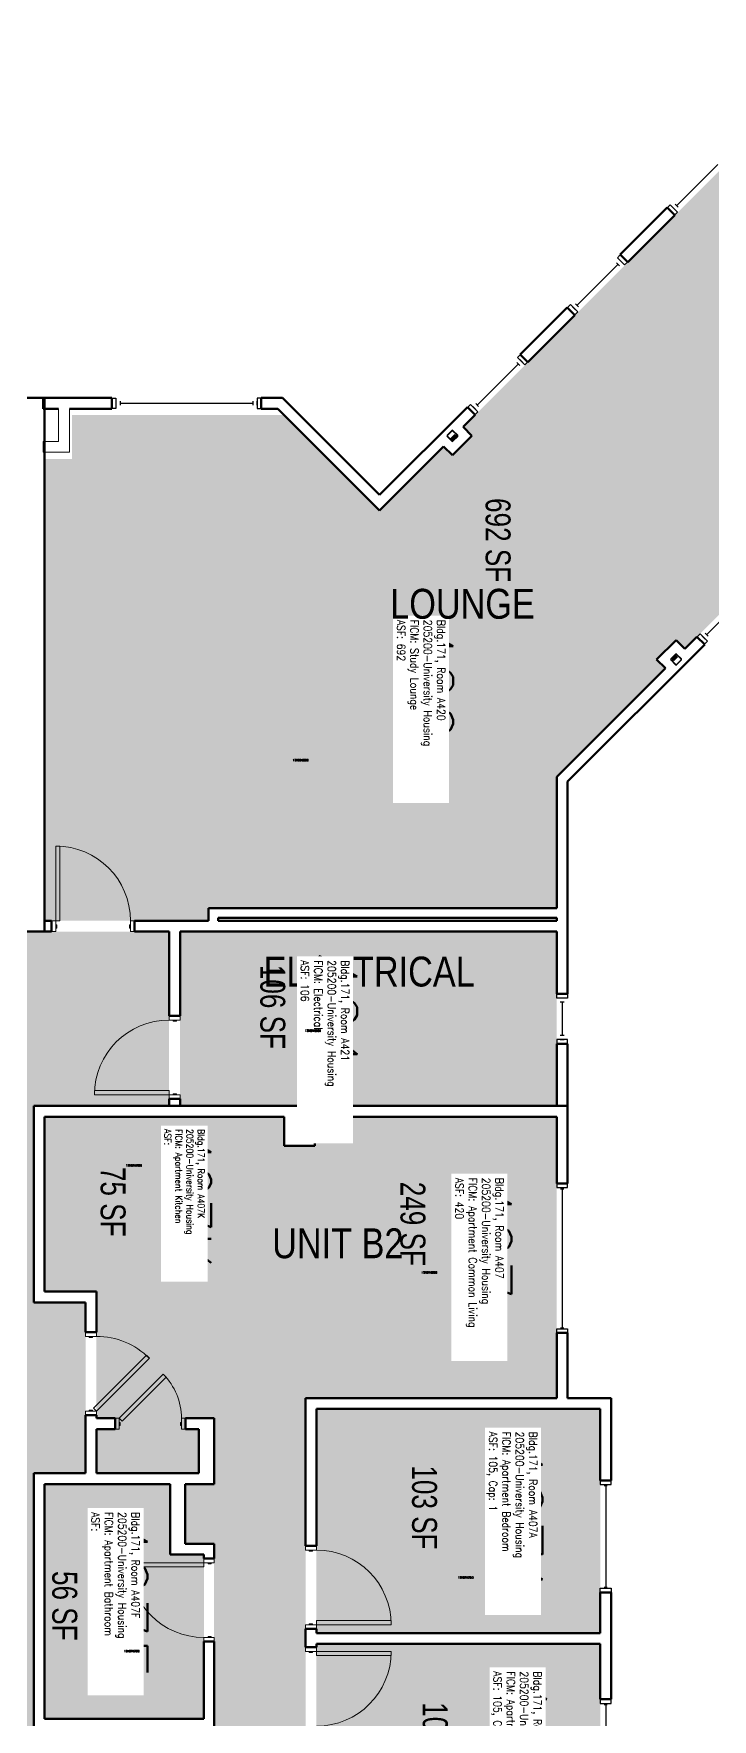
# Model space of a CAD drawing. Header units: inches. Extents: x 88 to 3257, y -489 to 2081.
# Drawn here: x 1639 to 1966, y 789 to 1601 of the extents above; entities that cross this region are included whole.
import ezdxf
from ezdxf.enums import TextEntityAlignment as Align

# ---------------------------------------------------------------- set-up
doc = ezdxf.new("R2010")
doc.units = ezdxf.units.IN
doc.header["$LTSCALE"] = 48
doc.header["$MEASUREMENT"] = 0
for name, color, linetype in [('A-Area-Iden', 1, 'Continuous'), ('A-DOOR', 2, 'Continuous'), ('A-GLAZ', 1, 'Continuous'), ('A-IDEN-RNUM', 7, 'Continuous'), ('A-IDEN-SNUM', 4, 'Continuous'), ('A-IDEN-VNUM', 4, 'Continuous'), ('A-WALL', 5, 'Continuous'), ('AREA-TEXT', 3, 'Continuous'), ('Rooms-Category-Color', 7, 'Continuous'), ('Rooms-College-Color', 7, 'Continuous'), ('Rooms-Department-Color', 7, 'Continuous'), ('Rooms-Division-Color', 7, 'Continuous'), ('Rooms-Information', 7, 'Continuous')]:
    doc.layers.add(name, color=color, linetype=linetype)
doc.styles.add('AREA', font='arial.ttf', dxfattribs={"width": 0.75, "height": 12})
doc.styles.add('ROOMSNUMBER', font='txt.shx', dxfattribs={"height": 0.03})
doc.styles.add('ROOMVNUMBER', font='simplex.shx', dxfattribs={"width": 0.85})
doc.styles.get("Standard").update_dxf_attribs({"font": 'ARIALN.TTF'})
pattern_1 = [(45, (2289.79557, 480.01828), (0.088388348, -0.088388348), [])]

msp = doc.modelspace()

# ---------------------------------------------------------------- hatches: boundary and pattern name
h = msp.add_hatch()
h.set_pattern_fill('ANSI31', color=256, style=0)
h.set_pattern_definition(pattern_1)
h.paths.add_polyline_path([(1705.85, 811.49), (1705.85, 870.22), (1696.64, 870.22), (1696.64, 811.49)], flags=9)
h = msp.add_hatch()
h.set_pattern_fill('ANSI31', color=256, style=0)
h.set_pattern_definition(pattern_1)
h.paths.add_polyline_path([(1705.85, 811.49), (1705.85, 870.22), (1696.64, 870.22), (1696.64, 811.49)], flags=9)
at = {"layer": 'Rooms-Category-Color', "true_color": 0x728ef3}
for points in [[(1890.7, 1179.49), (1890.7, 1242.8), (1943.08, 1295.17), (1938.83, 1299.41), (1948.2, 1308.78), (1952.45, 1304.54), (2141.96, 1494.05), (2035.07, 1600.94), (1845.56, 1411.43), (1849.8, 1407.18), (1840.43, 1397.82), (1836.19, 1402.06), (1805.39, 1371.26), (1759.4, 1417.24), (1657.2, 1417.24), (1657.2, 1395.99), (1643.95, 1395.99), (1643.95, 1173.49), (1722.95, 1173.49), (1722.95, 1179.49)], [(1643.95, 994.86), (1774.08, 994.86), (1774.08, 1065), (1759.45, 1065), (1759.45, 1079), (1643.95, 1079)], [(1774.08, 1079), (1774.08, 994.86), (1668.95, 994.86), (1668.95, 933.73), (1677.9, 933.73), (1677.9, 928.48), (1668.95, 928.48), (1668.95, 907.28), (1718.33, 907.28), (1718.33, 928.48), (1711.9, 928.48), (1711.9, 933.73), (1725.58, 933.73), (1725.58, 902.03), (1711.7, 902.03), (1711.7, 873.28), (1725.58, 873.28), (1725.58, 697.25), (1711.7, 697.25), (1711.7, 668.5), (1769.7, 668.5), (1769.7, 943.5), (1890.7, 943.5), (1890.7, 1079)], [(1774.95, 938.25), (1911.7, 938.25), (1911.7, 830.25), (1774.95, 830.25)], [(1643.95, 902.03), (1643.95, 788.89), (1720.7, 788.89), (1720.7, 868.03), (1704.45, 868.03), (1704.45, 902.03)], [(1774.95, 825), (1911.7, 825), (1911.7, 717.38), (1774.95, 717.38)]]:
    msp.add_hatch(color=171, dxfattribs=at).paths.add_polyline_path(points)
at = {"layer": 'Rooms-Category-Color', "true_color": 0xadadad}
for points in [[(547.22, 1084.25), (609.5, 1084.25), (609.5, 965.5), (687.5, 965.5), (687.5, 1084.25), (855.25, 1084.25), (855.25, 1060.25), (1158.95, 1060.25), (1158.95, 1084.25), (1578.7, 1084.25), (1703.95, 1084.25), (1703.95, 1168.24), (1549.3, 1168.24), (1549.3, 1193.24), (1466.98, 1193.24), (1466.98, 1168.24), (1104.2, 1168.24), (1104.2, 1156.25), (910, 1156.25), (910, 1168.24), (547.22, 1168.24), (547.22, 1084.25)], [(1890.7, 1084.25), (1890.7, 1168.24), (1709.2, 1168.24), (1709.2, 1084.25)], [(1638.7, 1084.25), (1578.7, 1084.25), (1578.7, 989.61), (1553.7, 989.61), (1553.7, 907.28), (1578.7, 907.28), (1578.7, 176.47), (1553.7, 176.47), (1553.7, 94.14), (1578.7, 94.14), (1578.7, -0.5), (1546.26, -0.5), (1546.26, -112), (1578.7, -112), (1578.7, -140), (1638.7, -140), (1638.7, 94.14), (1663.7, 94.14), (1663.7, 176.47), (1638.7, 176.47), (1638.7, 907.28), (1663.7, 907.28), (1663.7, 989.61), (1638.7, 989.61)]]:
    msp.add_hatch(color=253, dxfattribs=at).paths.add_polyline_path(points)
at = {"layer": 'Rooms-College-Color', "true_color": 0xadadad}
for points in [[(1890.7, 1179.49), (1890.7, 1242.8), (1943.08, 1295.17), (1938.83, 1299.41), (1948.2, 1308.78), (1952.45, 1304.54), (2141.96, 1494.05), (2035.07, 1600.94), (1845.56, 1411.43), (1849.8, 1407.18), (1840.43, 1397.82), (1836.19, 1402.06), (1805.39, 1371.26), (1759.4, 1417.24), (1657.2, 1417.24), (1657.2, 1395.99), (1643.95, 1395.99), (1643.95, 1173.49), (1722.95, 1173.49), (1722.95, 1179.49)], [(547.22, 1084.25), (609.5, 1084.25), (609.5, 965.5), (687.5, 965.5), (687.5, 1084.25), (855.25, 1084.25), (855.25, 1060.25), (1158.95, 1060.25), (1158.95, 1084.25), (1578.7, 1084.25), (1703.95, 1084.25), (1703.95, 1168.24), (1549.3, 1168.24), (1549.3, 1193.24), (1466.98, 1193.24), (1466.98, 1168.24), (1104.2, 1168.24), (1104.2, 1156.25), (910, 1156.25), (910, 1168.24), (547.22, 1168.24), (547.22, 1084.25)], [(1890.7, 1084.25), (1890.7, 1168.24), (1709.2, 1168.24), (1709.2, 1084.25)], [(1638.7, 1084.25), (1578.7, 1084.25), (1578.7, 989.61), (1553.7, 989.61), (1553.7, 907.28), (1578.7, 907.28), (1578.7, 176.47), (1553.7, 176.47), (1553.7, 94.14), (1578.7, 94.14), (1578.7, -0.5), (1546.26, -0.5), (1546.26, -112), (1578.7, -112), (1578.7, -140), (1638.7, -140), (1638.7, 94.14), (1663.7, 94.14), (1663.7, 176.47), (1638.7, 176.47), (1638.7, 907.28), (1663.7, 907.28), (1663.7, 989.61), (1638.7, 989.61)], [(1643.95, 994.86), (1774.08, 994.86), (1774.08, 1065), (1759.45, 1065), (1759.45, 1079), (1643.95, 1079)], [(1774.08, 1079), (1774.08, 994.86), (1668.95, 994.86), (1668.95, 933.73), (1677.9, 933.73), (1677.9, 928.48), (1668.95, 928.48), (1668.95, 907.28), (1718.33, 907.28), (1718.33, 928.48), (1711.9, 928.48), (1711.9, 933.73), (1725.58, 933.73), (1725.58, 902.03), (1711.7, 902.03), (1711.7, 873.28), (1725.58, 873.28), (1725.58, 697.25), (1711.7, 697.25), (1711.7, 668.5), (1769.7, 668.5), (1769.7, 943.5), (1890.7, 943.5), (1890.7, 1079)], [(1774.95, 938.25), (1911.7, 938.25), (1911.7, 830.25), (1774.95, 830.25)], [(1643.95, 902.03), (1643.95, 788.89), (1720.7, 788.89), (1720.7, 868.03), (1704.45, 868.03), (1704.45, 902.03)], [(1774.95, 825), (1911.7, 825), (1911.7, 717.38), (1774.95, 717.38)]]:
    msp.add_hatch(color=253, dxfattribs=at).paths.add_polyline_path(points)
at = {"layer": 'Rooms-Department-Color', "true_color": 0x604aed}
for points in [[(1890.7, 1179.49), (1890.7, 1242.8), (1943.08, 1295.17), (1938.83, 1299.41), (1948.2, 1308.78), (1952.45, 1304.54), (2141.96, 1494.05), (2035.07, 1600.94), (1845.56, 1411.43), (1849.8, 1407.18), (1840.43, 1397.82), (1836.19, 1402.06), (1805.39, 1371.26), (1759.4, 1417.24), (1657.2, 1417.24), (1657.2, 1395.99), (1643.95, 1395.99), (1643.95, 1173.49), (1722.95, 1173.49), (1722.95, 1179.49)], [(1643.95, 994.86), (1774.08, 994.86), (1774.08, 1065), (1759.45, 1065), (1759.45, 1079), (1643.95, 1079)], [(1774.08, 1079), (1774.08, 994.86), (1668.95, 994.86), (1668.95, 933.73), (1677.9, 933.73), (1677.9, 928.48), (1668.95, 928.48), (1668.95, 907.28), (1718.33, 907.28), (1718.33, 928.48), (1711.9, 928.48), (1711.9, 933.73), (1725.58, 933.73), (1725.58, 902.03), (1711.7, 902.03), (1711.7, 873.28), (1725.58, 873.28), (1725.58, 697.25), (1711.7, 697.25), (1711.7, 668.5), (1769.7, 668.5), (1769.7, 943.5), (1890.7, 943.5), (1890.7, 1079)], [(1774.95, 938.25), (1911.7, 938.25), (1911.7, 830.25), (1774.95, 830.25)], [(1643.95, 902.03), (1643.95, 788.89), (1720.7, 788.89), (1720.7, 868.03), (1704.45, 868.03), (1704.45, 902.03)], [(1774.95, 825), (1911.7, 825), (1911.7, 717.38), (1774.95, 717.38)]]:
    msp.add_hatch(color=173, dxfattribs=at).paths.add_polyline_path(points)
at = {"layer": 'Rooms-Department-Color', "true_color": 0xacacac}
for points in [[(547.22, 1084.25), (609.5, 1084.25), (609.5, 965.5), (687.5, 965.5), (687.5, 1084.25), (855.25, 1084.25), (855.25, 1060.25), (1158.95, 1060.25), (1158.95, 1084.25), (1578.7, 1084.25), (1703.95, 1084.25), (1703.95, 1168.24), (1549.3, 1168.24), (1549.3, 1193.24), (1466.98, 1193.24), (1466.98, 1168.24), (1104.2, 1168.24), (1104.2, 1156.25), (910, 1156.25), (910, 1168.24), (547.22, 1168.24), (547.22, 1084.25)], [(1890.7, 1084.25), (1890.7, 1168.24), (1709.2, 1168.24), (1709.2, 1084.25)], [(1638.7, 1084.25), (1578.7, 1084.25), (1578.7, 989.61), (1553.7, 989.61), (1553.7, 907.28), (1578.7, 907.28), (1578.7, 176.47), (1553.7, 176.47), (1553.7, 94.14), (1578.7, 94.14), (1578.7, -0.5), (1546.26, -0.5), (1546.26, -112), (1578.7, -112), (1578.7, -140), (1638.7, -140), (1638.7, 94.14), (1663.7, 94.14), (1663.7, 176.47), (1638.7, 176.47), (1638.7, 907.28), (1663.7, 907.28), (1663.7, 989.61), (1638.7, 989.61)]]:
    msp.add_hatch(color=253, dxfattribs=at).paths.add_polyline_path(points)
at = {"layer": 'Rooms-Division-Color', "true_color": 0x604aed}
for points in [[(1890.7, 1179.49), (1890.7, 1242.8), (1943.08, 1295.17), (1938.83, 1299.41), (1948.2, 1308.78), (1952.45, 1304.54), (2141.96, 1494.05), (2035.07, 1600.94), (1845.56, 1411.43), (1849.8, 1407.18), (1840.43, 1397.82), (1836.19, 1402.06), (1805.39, 1371.26), (1759.4, 1417.24), (1657.2, 1417.24), (1657.2, 1395.99), (1643.95, 1395.99), (1643.95, 1173.49), (1722.95, 1173.49), (1722.95, 1179.49)], [(1643.95, 994.86), (1774.08, 994.86), (1774.08, 1065), (1759.45, 1065), (1759.45, 1079), (1643.95, 1079)], [(1774.08, 1079), (1774.08, 994.86), (1668.95, 994.86), (1668.95, 933.73), (1677.9, 933.73), (1677.9, 928.48), (1668.95, 928.48), (1668.95, 907.28), (1718.33, 907.28), (1718.33, 928.48), (1711.9, 928.48), (1711.9, 933.73), (1725.58, 933.73), (1725.58, 902.03), (1711.7, 902.03), (1711.7, 873.28), (1725.58, 873.28), (1725.58, 697.25), (1711.7, 697.25), (1711.7, 668.5), (1769.7, 668.5), (1769.7, 943.5), (1890.7, 943.5), (1890.7, 1079)], [(1774.95, 938.25), (1911.7, 938.25), (1911.7, 830.25), (1774.95, 830.25)], [(1643.95, 902.03), (1643.95, 788.89), (1720.7, 788.89), (1720.7, 868.03), (1704.45, 868.03), (1704.45, 902.03)], [(1774.95, 825), (1911.7, 825), (1911.7, 717.38), (1774.95, 717.38)]]:
    msp.add_hatch(color=173, dxfattribs=at).paths.add_polyline_path(points)
at = {"layer": 'Rooms-Division-Color', "true_color": 0xadadad}
for points in [[(547.22, 1084.25), (609.5, 1084.25), (609.5, 965.5), (687.5, 965.5), (687.5, 1084.25), (855.25, 1084.25), (855.25, 1060.25), (1158.95, 1060.25), (1158.95, 1084.25), (1578.7, 1084.25), (1703.95, 1084.25), (1703.95, 1168.24), (1549.3, 1168.24), (1549.3, 1193.24), (1466.98, 1193.24), (1466.98, 1168.24), (1104.2, 1168.24), (1104.2, 1156.25), (910, 1156.25), (910, 1168.24), (547.22, 1168.24), (547.22, 1084.25)], [(1890.7, 1084.25), (1890.7, 1168.24), (1709.2, 1168.24), (1709.2, 1084.25)], [(1638.7, 1084.25), (1578.7, 1084.25), (1578.7, 989.61), (1553.7, 989.61), (1553.7, 907.28), (1578.7, 907.28), (1578.7, 176.47), (1553.7, 176.47), (1553.7, 94.14), (1578.7, 94.14), (1578.7, -0.5), (1546.26, -0.5), (1546.26, -112), (1578.7, -112), (1578.7, -140), (1638.7, -140), (1638.7, 94.14), (1663.7, 94.14), (1663.7, 176.47), (1638.7, 176.47), (1638.7, 907.28), (1663.7, 907.28), (1663.7, 989.61), (1638.7, 989.61)]]:
    msp.add_hatch(color=253, dxfattribs=at).paths.add_polyline_path(points)

# ---------------------------------------------------------------- linework, layer by layer
at = {"layer": 'A-DOOR'}
for p, q in [((1840.17, 1409.75), (1837.87, 1407.45)), ((1840.17, 1409.75), (1837.87, 1407.45)), ((1837.87, 1406.92), (1840.17, 1404.62)), ((1837.87, 1406.92), (1840.17, 1404.62)), ((1840.3, 1409.62), (1838, 1407.32)), ((1840.3, 1409.62), (1838, 1407.32)), ((1838, 1407.05), (1840.3, 1404.75)), ((1838, 1407.05), (1840.3, 1404.75)), ((1842.86, 1407.32), (1840.56, 1409.62)), ((1842.86, 1407.32), (1840.56, 1409.62)), ((1840.56, 1404.75), (1842.86, 1407.05)), ((1840.56, 1404.75), (1842.86, 1407.05)), ((1842.99, 1407.45), (1840.7, 1409.75)), ((1842.99, 1407.45), (1840.7, 1409.75)), ((1840.7, 1404.62), (1842.99, 1406.92)), ((1840.7, 1404.62), (1842.99, 1406.92)), ((1947.94, 1301.98), (1945.64, 1299.68)), ((1947.94, 1301.98), (1945.64, 1299.68)), ((1948.07, 1301.84), (1945.77, 1299.55)), ((1948.07, 1301.84), (1945.77, 1299.55)), ((1950.63, 1299.55), (1948.34, 1301.84)), ((1950.63, 1299.55), (1948.34, 1301.84)), ((1950.77, 1299.68), (1948.47, 1301.98)), ((1950.77, 1299.68), (1948.47, 1301.98)), ((1945.64, 1299.15), (1947.94, 1296.85)), ((1945.64, 1299.15), (1947.94, 1296.85)), ((1945.77, 1299.28), (1948.07, 1296.98)), ((1945.77, 1299.28), (1948.07, 1296.98)), ((1948.34, 1296.98), (1950.63, 1299.28)), ((1948.34, 1296.98), (1950.63, 1299.28)), ((1948.47, 1296.85), (1950.77, 1299.15)), ((1948.47, 1296.85), (1950.77, 1299.15))]:
    msp.add_line(p, q, dxfattribs=at)
at = {"layer": 'A-DOOR', "linetype": 'Continuous', "lineweight": 18}
for p, q in [((1651.32, 1209.49), (1649.32, 1209.49)), ((1649.32, 1209.49), (1649.32, 1173.49)), ((1651.32, 1209.49), (1649.32, 1209.49)), ((1649.32, 1209.49), (1649.32, 1173.49)), ((1651.32, 1173.49), (1651.32, 1209.49)), ((1651.32, 1173.49), (1651.32, 1209.49)), ((1647.32, 1168.24), (1647.32, 1173.49)), ((1647.32, 1173.49), (1649.32, 1173.49)), ((1647.32, 1168.24), (1647.32, 1173.49)), ((1647.32, 1173.49), (1649.32, 1173.49)), ((1649.32, 1173.49), (1651.32, 1173.49)), ((1649.32, 1173.49), (1649.32, 1168.24)), ((1649.32, 1173.49), (1651.32, 1173.49)), ((1649.32, 1173.49), (1649.32, 1168.24)), ((1649.82, 1171.49), (1649.32, 1171.49)), ((1649.32, 1171.49), (1649.32, 1169.99)), ((1649.82, 1171.49), (1649.32, 1171.49)), ((1649.32, 1171.49), (1649.32, 1169.99)), ((1649.32, 1169.99), (1649.82, 1169.99)), ((1649.32, 1169.99), (1649.82, 1169.99)), ((1649.82, 1169.99), (1649.82, 1171.49)), ((1649.82, 1169.99), (1649.82, 1171.49)), ((1684.82, 1169.99), (1684.82, 1171.49)), ((1684.82, 1171.49), (1685.32, 1171.49)), ((1684.82, 1169.99), (1684.82, 1171.49)), ((1684.82, 1171.49), (1685.32, 1171.49)), ((1685.32, 1169.99), (1684.82, 1169.99)), ((1685.32, 1169.99), (1684.82, 1169.99)), ((1687.32, 1173.49), (1685.32, 1173.49)), ((1685.32, 1173.49), (1685.32, 1168.24)), ((1687.32, 1173.49), (1685.32, 1173.49)), ((1685.32, 1173.49), (1685.32, 1168.24)), ((1685.32, 1171.49), (1685.32, 1169.99)), ((1685.32, 1171.49), (1685.32, 1169.99)), ((1687.32, 1168.24), (1687.32, 1173.49)), ((1687.32, 1168.24), (1687.32, 1173.49)), ((1649.32, 1168.24), (1647.32, 1168.24)), ((1649.32, 1168.24), (1647.32, 1168.24)), ((1685.32, 1168.24), (1687.32, 1168.24)), ((1685.32, 1168.24), (1687.32, 1168.24)), ((1709.2, 1127.63), (1703.95, 1127.63)), ((1703.95, 1127.63), (1703.95, 1125.63)), ((1709.2, 1127.63), (1703.95, 1127.63)), ((1703.95, 1127.63), (1703.95, 1125.63)), ((1703.95, 1125.63), (1709.2, 1125.63)), ((1703.95, 1125.63), (1709.2, 1125.63)), ((1705.95, 1125.13), (1705.95, 1125.63)), ((1705.95, 1125.63), (1707.45, 1125.63)), ((1705.95, 1125.13), (1705.95, 1125.63)), ((1705.95, 1125.63), (1707.45, 1125.63)), ((1707.45, 1125.13), (1705.95, 1125.13)), ((1707.45, 1125.13), (1705.95, 1125.13)), ((1707.45, 1125.63), (1707.45, 1125.13)), ((1707.45, 1125.63), (1707.45, 1125.13)), ((1709.2, 1125.63), (1709.2, 1127.63)), ((1709.2, 1125.63), (1709.2, 1127.63)), ((1703.95, 1091.63), (1667.95, 1091.63)), ((1667.95, 1091.63), (1667.95, 1089.63)), ((1703.95, 1091.63), (1667.95, 1091.63)), ((1667.95, 1091.63), (1667.95, 1089.63)), ((1667.95, 1089.63), (1703.95, 1089.63)), ((1667.95, 1089.63), (1703.95, 1089.63)), ((1703.95, 1089.63), (1703.95, 1091.63)), ((1703.95, 1089.63), (1703.95, 1091.63)), ((1703.95, 1087.63), (1703.95, 1089.63)), ((1703.95, 1089.63), (1709.2, 1089.63)), ((1703.95, 1087.63), (1703.95, 1089.63)), ((1703.95, 1089.63), (1709.2, 1089.63)), ((1707.45, 1090.13), (1705.95, 1090.13)), ((1705.95, 1090.13), (1705.95, 1089.63)), ((1707.45, 1090.13), (1705.95, 1090.13)), ((1705.95, 1090.13), (1705.95, 1089.63)), ((1705.95, 1089.63), (1707.45, 1089.63)), ((1705.95, 1089.63), (1707.45, 1089.63)), ((1707.45, 1089.63), (1707.45, 1090.13)), ((1707.45, 1089.63), (1707.45, 1090.13)), ((1709.2, 1089.63), (1709.2, 1087.63)), ((1709.2, 1089.63), (1709.2, 1087.63)), ((1709.2, 1087.63), (1703.95, 1087.63)), ((1709.2, 1087.63), (1703.95, 1087.63))]:
    msp.add_line(p, q, dxfattribs=at)
for points in [[(1663.7, 973.22), (1663.7, 975.22), (1668.95, 975.22), (1668.95, 973.22)], [(1663.7, 973.22), (1663.7, 975.22), (1668.95, 975.22), (1668.95, 973.22)], [(1665.45, 973.22), (1665.45, 972.72), (1666.95, 972.72), (1666.95, 973.22)], [(1665.45, 973.22), (1665.45, 972.72), (1666.95, 972.72), (1666.95, 973.22)], [(1668.95, 937.22), (1667.54, 938.63), (1692.99, 964.09), (1694.41, 962.67)], [(1668.95, 937.22), (1667.54, 938.63), (1692.99, 964.09), (1694.41, 962.67)], [(1679.9, 933.73), (1681.32, 932.32), (1702.53, 953.53), (1701.12, 954.94)], [(1679.9, 933.73), (1681.32, 932.32), (1702.53, 953.53), (1701.12, 954.94)], [(1663.7, 937.22), (1663.7, 935.22), (1668.95, 935.22), (1668.95, 937.22)], [(1663.7, 937.22), (1663.7, 935.22), (1668.95, 935.22), (1668.95, 937.22)], [(1665.45, 937.22), (1665.45, 937.72), (1666.95, 937.72), (1666.95, 937.22)], [(1665.45, 937.22), (1665.45, 937.72), (1666.95, 937.72), (1666.95, 937.22)], [(1679.9, 928.48), (1677.9, 928.48), (1677.9, 933.73), (1679.9, 933.73)], [(1679.9, 928.48), (1677.9, 928.48), (1677.9, 933.73), (1679.9, 933.73)], [(1679.9, 930.23), (1680.4, 930.23), (1680.4, 931.73), (1679.9, 931.73)], [(1679.9, 930.23), (1680.4, 930.23), (1680.4, 931.73), (1679.9, 931.73)], [(1709.9, 930.23), (1709.4, 930.23), (1709.4, 931.73), (1709.9, 931.73)], [(1709.9, 930.23), (1709.4, 930.23), (1709.4, 931.73), (1709.9, 931.73)], [(1709.9, 928.48), (1711.9, 928.48), (1711.9, 933.73), (1709.9, 933.73)], [(1709.9, 928.48), (1711.9, 928.48), (1711.9, 933.73), (1709.9, 933.73)], [(1769.7, 870.25), (1769.7, 872.25), (1774.95, 872.25), (1774.95, 870.25)], [(1769.7, 870.25), (1769.7, 872.25), (1774.95, 872.25), (1774.95, 870.25)], [(1771.45, 870.25), (1771.45, 869.75), (1772.95, 869.75), (1772.95, 870.25)], [(1771.45, 870.25), (1771.45, 869.75), (1772.95, 869.75), (1772.95, 870.25)], [(1720.7, 864.14), (1720.7, 862.14), (1684.7, 862.14), (1684.7, 864.14)], [(1720.7, 864.14), (1720.7, 862.14), (1684.7, 862.14), (1684.7, 864.14)], [(1725.58, 864.14), (1725.58, 866.14), (1720.7, 866.14), (1720.7, 864.14)], [(1725.58, 864.14), (1725.58, 866.14), (1720.7, 866.14), (1720.7, 864.14)], [(1724.2, 864.14), (1724.2, 863.64), (1722.7, 863.64), (1722.7, 864.14)], [(1724.2, 864.14), (1724.2, 863.64), (1722.7, 863.64), (1722.7, 864.14)], [(1724.2, 828.14), (1724.2, 828.64), (1722.7, 828.64), (1722.7, 828.14)], [(1724.2, 828.14), (1724.2, 828.64), (1722.7, 828.64), (1722.7, 828.14)], [(1769.7, 834.25), (1769.7, 832.25), (1774.95, 832.25), (1774.95, 834.25)], [(1769.7, 834.25), (1769.7, 832.25), (1774.95, 832.25), (1774.95, 834.25)], [(1771.45, 834.25), (1771.45, 834.75), (1772.95, 834.75), (1772.95, 834.25)], [(1771.45, 834.25), (1771.45, 834.75), (1772.95, 834.75), (1772.95, 834.25)], [(1774.95, 834.25), (1774.95, 836.25), (1810.95, 836.25), (1810.95, 834.25)], [(1774.95, 834.25), (1774.95, 836.25), (1810.95, 836.25), (1810.95, 834.25)], [(1725.58, 828.14), (1725.58, 826.14), (1720.7, 826.14), (1720.7, 828.14)], [(1725.58, 828.14), (1725.58, 826.14), (1720.7, 826.14), (1720.7, 828.14)], [(1769.7, 821.38), (1769.7, 823.38), (1774.95, 823.38), (1774.95, 821.38)], [(1769.7, 821.38), (1769.7, 823.38), (1774.95, 823.38), (1774.95, 821.38)], [(1771.45, 821.38), (1771.45, 820.88), (1772.95, 820.88), (1772.95, 821.38)], [(1771.45, 821.38), (1771.45, 820.88), (1772.95, 820.88), (1772.95, 821.38)], [(1774.95, 821.38), (1774.95, 819.38), (1810.95, 819.38), (1810.95, 821.38)], [(1774.95, 821.38), (1774.95, 819.38), (1810.95, 819.38), (1810.95, 821.38)]]:
    msp.add_lwpolyline(points, close=True, dxfattribs=at)
at = {"layer": 'A-DOOR'}
for centre, radius, start, end in [((1838.13, 1407.18), 0.375, 135, 225), ((1838.13, 1407.18), 0.375, 135, 225), ((1838.13, 1407.18), 0.187, 135, 225), ((1838.13, 1407.18), 0.187, 135, 225), ((1840.43, 1409.48), 0.375, 45, 135), ((1840.43, 1409.48), 0.375, 45, 135), ((1840.43, 1409.48), 0.188, 45, 135), ((1840.43, 1409.48), 0.188, 45, 135), ((1842.73, 1407.18), 0.188, 315, 45), ((1842.73, 1407.18), 0.188, 315, 45), ((1842.73, 1407.18), 0.375, 315, 45), ((1842.73, 1407.18), 0.375, 315, 45), ((1840.43, 1404.89), 0.375, 225, 315), ((1840.43, 1404.89), 0.375, 225, 315), ((1840.43, 1404.89), 0.188, 225, 315), ((1840.43, 1404.89), 0.188, 225, 315), ((1945.9, 1299.41), 0.375, 135, 225), ((1945.9, 1299.41), 0.375, 135, 225), ((1948.2, 1301.71), 0.375, 45, 135), ((1948.2, 1301.71), 0.375, 45, 135), ((1948.2, 1301.71), 0.188, 45, 135), ((1948.2, 1301.71), 0.188, 45, 135), ((1950.5, 1299.41), 0.375, 315, 45), ((1950.5, 1299.41), 0.375, 315, 45), ((1945.9, 1299.41), 0.187, 135, 225), ((1945.9, 1299.41), 0.187, 135, 225), ((1948.2, 1297.11), 0.375, 225, 315), ((1948.2, 1297.11), 0.375, 225, 315), ((1948.2, 1297.11), 0.188, 225, 315), ((1948.2, 1297.11), 0.188, 225, 315), ((1950.5, 1299.41), 0.188, 315, 45), ((1950.5, 1299.41), 0.188, 315, 45)]:
    msp.add_arc(centre, radius, start, end, dxfattribs=at)
at = {"layer": 'A-DOOR', "linetype": 'Continuous', "lineweight": 18}
for centre, start, end in [((1649.32, 1173.49), 360, 90), ((1649.32, 1173.49), 360, 90), ((1703.95, 1089.63), 90, 180), ((1703.95, 1089.63), 90, 180), ((1668.95, 937.22), 45, 90), ((1668.95, 937.22), 45, 90), ((1774.95, 834.25), 0, 90), ((1774.95, 834.25), 0, 90), ((1720.7, 864.14), 180, 270), ((1720.7, 864.14), 180, 270)]:
    msp.add_arc(centre, 36, start, end, dxfattribs=at)
at = {"layer": 'A-DOOR', "linetype": 'Continuous', "lineweight": 18, "extrusion": (0, 0, -1)}
for centre, radius, start, end in [((-1679.9, 933.73), 30, 135, 180), ((-1679.9, 933.73), 30, 135, 180), ((-1774.95, 821.38), 36, 180, 270), ((-1774.95, 821.38), 36, 180, 270)]:
    msp.add_arc(centre, radius, start, end, dxfattribs=at)
at = {"layer": 'A-GLAZ', "linetype": 'Continuous', "lineweight": 25}
for p, q in [((1948.54, 1518.12), (1968.34, 1537.92)), ((1948.54, 1518.12), (1968.34, 1537.92)), ((1943.95, 1517.06), (1945.36, 1518.48)), ((1943.95, 1517.06), (1945.36, 1518.48)), ((1947.48, 1513.53), (1943.95, 1517.06)), ((1947.48, 1513.53), (1943.95, 1517.06)), ((1945.36, 1518.48), (1948.9, 1514.94)), ((1945.36, 1518.48), (1948.9, 1514.94)), ((1946.42, 1517.42), (1947.84, 1516)), ((1946.42, 1517.42), (1947.84, 1516)), ((1948.9, 1514.94), (1947.48, 1513.53)), ((1948.9, 1514.94), (1947.48, 1513.53)), ((1947.84, 1518.83), (1949.25, 1517.42)), ((1947.84, 1518.83), (1949.25, 1517.42)), ((1900.46, 1470.04), (1920.26, 1489.84)), ((1900.46, 1470.04), (1920.26, 1489.84)), ((1919.55, 1490.55), (1920.97, 1489.13)), ((1919.55, 1490.55), (1920.97, 1489.13)), ((1921.32, 1494.44), (1919.91, 1493.02)), ((1921.32, 1494.44), (1919.91, 1493.02)), ((1919.91, 1493.02), (1923.44, 1489.49)), ((1919.91, 1493.02), (1923.44, 1489.49)), ((1922.38, 1490.55), (1920.97, 1491.96)), ((1922.38, 1490.55), (1920.97, 1491.96)), ((1924.85, 1490.9), (1921.32, 1494.44)), ((1924.85, 1490.9), (1921.32, 1494.44)), ((1923.44, 1489.49), (1924.85, 1490.9)), ((1923.44, 1489.49), (1924.85, 1490.9)), ((1895.86, 1468.98), (1897.28, 1470.4)), ((1895.86, 1468.98), (1897.28, 1470.4)), ((1897.28, 1470.4), (1900.81, 1466.86)), ((1897.28, 1470.4), (1900.81, 1466.86)), ((1899.75, 1470.75), (1901.17, 1469.33)), ((1899.75, 1470.75), (1901.17, 1469.33)), ((1899.4, 1465.45), (1895.86, 1468.98)), ((1899.4, 1465.45), (1895.86, 1468.98)), ((1898.34, 1469.33), (1899.75, 1467.92)), ((1898.34, 1469.33), (1899.75, 1467.92)), ((1900.81, 1466.86), (1899.4, 1465.45)), ((1900.81, 1466.86), (1899.4, 1465.45)), ((1873.24, 1446.35), (1871.82, 1444.94)), ((1873.24, 1446.35), (1871.82, 1444.94)), ((1876.77, 1442.82), (1873.24, 1446.35)), ((1876.77, 1442.82), (1873.24, 1446.35)), ((1852.38, 1421.96), (1872.18, 1441.76)), ((1852.38, 1421.96), (1872.18, 1441.76)), ((1871.47, 1442.46), (1872.88, 1441.05)), ((1871.47, 1442.46), (1872.88, 1441.05)), ((1871.82, 1444.94), (1875.36, 1441.4)), ((1871.82, 1444.94), (1875.36, 1441.4)), ((1874.3, 1442.46), (1872.88, 1443.88)), ((1874.3, 1442.46), (1872.88, 1443.88)), ((1875.36, 1441.4), (1876.77, 1442.82)), ((1875.36, 1441.4), (1876.77, 1442.82)), ((1676.33, 1420.37), (1676.33, 1425.37)), ((1676.33, 1425.37), (1678.33, 1425.37)), ((1676.33, 1420.37), (1676.33, 1425.37)), ((1676.33, 1425.37), (1678.33, 1425.37)), ((1678.33, 1425.37), (1678.33, 1420.37)), ((1678.33, 1425.37), (1678.33, 1420.37)), ((1678.33, 1423.87), (1678.33, 1421.87)), ((1678.33, 1423.87), (1678.33, 1421.87)), ((1680.33, 1423.87), (1680.33, 1421.87)), ((1680.33, 1423.87), (1680.33, 1421.87)), ((1680.33, 1422.87), (1744.33, 1422.87)), ((1680.33, 1422.87), (1744.33, 1422.87)), ((1744.33, 1423.87), (1744.33, 1421.87)), ((1744.33, 1423.87), (1744.33, 1421.87)), ((1748.33, 1425.37), (1746.33, 1425.37)), ((1746.33, 1425.37), (1746.33, 1420.37)), ((1748.33, 1425.37), (1746.33, 1425.37)), ((1746.33, 1425.37), (1746.33, 1420.37)), ((1746.33, 1421.87), (1746.33, 1423.87)), ((1746.33, 1421.87), (1746.33, 1423.87)), ((1748.33, 1420.37), (1748.33, 1425.37)), ((1748.33, 1420.37), (1748.33, 1425.37)), ((1847.78, 1420.9), (1849.19, 1422.31)), ((1847.78, 1420.9), (1849.19, 1422.31)), ((1849.19, 1422.31), (1852.73, 1418.78)), ((1849.19, 1422.31), (1852.73, 1418.78)), ((1851.67, 1422.67), (1853.08, 1421.25)), ((1851.67, 1422.67), (1853.08, 1421.25)), ((1678.33, 1420.37), (1676.33, 1420.37)), ((1678.33, 1420.37), (1676.33, 1420.37)), ((1746.33, 1420.37), (1748.33, 1420.37)), ((1746.33, 1420.37), (1748.33, 1420.37)), ((1851.32, 1417.36), (1847.78, 1420.9)), ((1851.32, 1417.36), (1847.78, 1420.9)), ((1850.26, 1421.25), (1851.67, 1419.84)), ((1850.26, 1421.25), (1851.67, 1419.84)), ((1852.73, 1418.78), (1851.32, 1417.36)), ((1852.73, 1418.78), (1851.32, 1417.36)), ((1982.78, 1331.16), (1962.98, 1311.36)), ((1982.78, 1331.16), (1962.98, 1311.36)), ((1959.79, 1311.71), (1958.38, 1310.3)), ((1959.79, 1311.71), (1958.38, 1310.3)), ((1958.38, 1310.3), (1961.92, 1306.76)), ((1958.38, 1310.3), (1961.92, 1306.76)), ((1963.33, 1308.18), (1959.79, 1311.71)), ((1963.33, 1308.18), (1959.79, 1311.71)), ((1960.86, 1310.65), (1962.27, 1309.24)), ((1960.86, 1310.65), (1962.27, 1309.24)), ((1961.92, 1306.76), (1963.33, 1308.18)), ((1961.92, 1306.76), (1963.33, 1308.18)), ((1963.68, 1310.65), (1962.27, 1312.07)), ((1963.68, 1310.65), (1962.27, 1312.07)), ((1890.83, 1136.25), (1890.83, 1138.25)), ((1890.83, 1138.25), (1895.83, 1138.25)), ((1890.83, 1136.25), (1890.83, 1138.25)), ((1890.83, 1138.25), (1895.83, 1138.25)), ((1895.83, 1138.25), (1895.83, 1136.25)), ((1895.83, 1138.25), (1895.83, 1136.25)), ((1895.83, 1136.25), (1890.83, 1136.25)), ((1895.83, 1136.25), (1890.83, 1136.25)), ((1894.33, 1136.25), (1892.33, 1136.25)), ((1894.33, 1136.25), (1892.33, 1136.25)), ((1894.33, 1134.25), (1892.33, 1134.25)), ((1894.33, 1134.25), (1892.33, 1134.25)), ((1893.33, 1134.25), (1893.33, 1118.25)), ((1893.33, 1134.25), (1893.33, 1118.25)), ((1890.83, 1116.25), (1890.83, 1114.25)), ((1895.83, 1116.25), (1890.83, 1116.25)), ((1890.83, 1116.25), (1890.83, 1114.25)), ((1895.83, 1116.25), (1890.83, 1116.25)), ((1890.83, 1114.25), (1895.83, 1114.25)), ((1890.83, 1114.25), (1895.83, 1114.25)), ((1894.33, 1118.25), (1892.33, 1118.25)), ((1894.33, 1118.25), (1892.33, 1118.25)), ((1892.33, 1116.25), (1894.33, 1116.25)), ((1892.33, 1116.25), (1894.33, 1116.25)), ((1895.83, 1114.25), (1895.83, 1116.25)), ((1895.83, 1114.25), (1895.83, 1116.25)), ((1892.58, 1044.38), (1894.08, 1044.38)), ((1892.58, 1044.38), (1894.08, 1044.38)), ((1893.33, 1044.38), (1893.33, 977.38)), ((1893.33, 1044.38), (1893.33, 977.38)), ((1892.58, 977.38), (1894.08, 977.38)), ((1892.58, 977.38), (1894.08, 977.38)), ((1913.58, 901.34), (1915.08, 901.34)), ((1913.58, 901.34), (1915.08, 901.34)), ((1914.33, 901.34), (1914.33, 852.34)), ((1914.33, 901.34), (1914.33, 852.34)), ((1913.58, 852.34), (1915.08, 852.34)), ((1913.58, 852.34), (1915.08, 852.34)), ((1913.58, 795.88), (1915.08, 795.88)), ((1913.58, 795.88), (1915.08, 795.88)), ((1914.33, 795.88), (1914.33, 746.88)), ((1914.33, 795.88), (1914.33, 746.88))]:
    msp.add_line(p, q, dxfattribs=at)
for points in [[(1895.95, 1044.88), (1895.95, 1046.88), (1890.7, 1046.88), (1890.7, 1044.88)], [(1895.95, 1044.88), (1895.95, 1046.88), (1890.7, 1046.88), (1890.7, 1044.88)], [(1895.95, 976.88), (1895.95, 974.88), (1890.7, 974.88), (1890.7, 976.88)], [(1895.95, 976.88), (1895.95, 974.88), (1890.7, 974.88), (1890.7, 976.88)], [(1916.95, 901.84), (1916.95, 903.84), (1911.7, 903.84), (1911.7, 901.84)], [(1916.95, 901.84), (1916.95, 903.84), (1911.7, 903.84), (1911.7, 901.84)], [(1916.95, 851.84), (1916.95, 849.84), (1911.7, 849.84), (1911.7, 851.84)], [(1916.95, 851.84), (1916.95, 849.84), (1911.7, 849.84), (1911.7, 851.84)], [(1916.95, 796.38), (1916.95, 798.38), (1911.7, 798.38), (1911.7, 796.38)], [(1916.95, 796.38), (1916.95, 798.38), (1911.7, 798.38), (1911.7, 796.38)]]:
    msp.add_lwpolyline(points, close=True, dxfattribs=at)
at = {"layer": 'A-WALL', "linetype": 'Continuous', "lineweight": 50}
for p, q in [((1943.86, 1517.15), (1921.23, 1494.53)), ((1943.86, 1517.15), (1921.23, 1494.53)), ((1924.94, 1490.81), (1947.57, 1513.44)), ((1924.94, 1490.81), (1947.57, 1513.44)), ((1947.57, 1513.44), (1943.86, 1517.15)), ((1947.57, 1513.44), (1943.86, 1517.15)), ((1921.23, 1494.53), (1924.94, 1490.81)), ((1921.23, 1494.53), (1924.94, 1490.81)), ((1895.78, 1469.07), (1873.15, 1446.44)), ((1895.78, 1469.07), (1873.15, 1446.44)), ((1876.86, 1442.73), (1899.49, 1465.36)), ((1876.86, 1442.73), (1899.49, 1465.36)), ((1899.49, 1465.36), (1895.78, 1469.07)), ((1899.49, 1465.36), (1895.78, 1469.07)), ((1873.15, 1446.44), (1876.86, 1442.73)), ((1873.15, 1446.44), (1876.86, 1442.73)), ((1643.95, 1425.49), (1606.58, 1425.49)), ((1643.95, 1425.49), (1606.58, 1425.49)), ((1676.33, 1425.49), (1643.32, 1425.49)), ((1643.32, 1425.49), (1643.32, 1420.24)), ((1676.33, 1425.49), (1643.32, 1425.49)), ((1643.32, 1425.49), (1643.32, 1420.24)), ((1643.95, 1168.24), (1643.95, 1425.49)), ((1643.95, 1168.24), (1643.95, 1425.49)), ((1676.33, 1420.24), (1676.33, 1425.49)), ((1676.33, 1420.24), (1676.33, 1425.49)), ((1758.58, 1425.49), (1748.33, 1425.49)), ((1748.33, 1425.49), (1748.33, 1420.24)), ((1758.58, 1425.49), (1748.33, 1425.49)), ((1748.33, 1425.49), (1748.33, 1420.24)), ((1805.39, 1378.68), (1758.58, 1425.49)), ((1805.39, 1378.68), (1758.58, 1425.49)), ((1643.32, 1420.24), (1650.7, 1420.24)), ((1643.32, 1420.24), (1650.7, 1420.24)), ((1655.95, 1420.24), (1676.33, 1420.24)), ((1655.95, 1420.24), (1676.33, 1420.24)), ((1748.33, 1420.24), (1756.4, 1420.24)), ((1748.33, 1420.24), (1756.4, 1420.24)), ((1756.4, 1420.24), (1805.39, 1371.26)), ((1756.4, 1420.24), (1805.39, 1371.26)), ((1847.69, 1420.99), (1805.39, 1378.68)), ((1847.69, 1420.99), (1805.39, 1378.68)), ((1845.56, 1411.43), (1851.4, 1417.27)), ((1845.56, 1411.43), (1851.4, 1417.27)), ((1851.4, 1417.27), (1847.69, 1420.99)), ((1851.4, 1417.27), (1847.69, 1420.99)), ((1839.9, 1405.77), (1841.85, 1407.71)), ((1839.9, 1405.77), (1841.85, 1407.71)), ((1840.43, 1405.24), (1839.9, 1405.77)), ((1840.43, 1405.24), (1839.9, 1405.77)), ((1840.43, 1397.82), (1849.8, 1407.18)), ((1842.38, 1407.18), (1840.43, 1405.24)), ((1840.43, 1397.82), (1849.8, 1407.18)), ((1842.38, 1407.18), (1840.43, 1405.24)), ((1841.85, 1407.71), (1842.38, 1407.18)), ((1841.85, 1407.71), (1842.38, 1407.18)), ((1849.8, 1407.18), (1845.56, 1411.43)), ((1849.8, 1407.18), (1845.56, 1411.43)), ((1805.39, 1371.26), (1836.19, 1402.06)), ((1805.39, 1371.26), (1836.19, 1402.06)), ((1836.19, 1402.06), (1840.43, 1397.82)), ((1836.19, 1402.06), (1840.43, 1397.82)), ((1948.2, 1308.78), (1938.83, 1299.41)), ((1948.2, 1308.78), (1938.83, 1299.41)), ((1952.45, 1304.54), (1948.2, 1308.78)), ((1952.45, 1304.54), (1948.2, 1308.78)), ((1958.29, 1310.39), (1952.45, 1304.54)), ((1958.29, 1310.39), (1952.45, 1304.54)), ((1962, 1306.67), (1958.29, 1310.39)), ((1962, 1306.67), (1958.29, 1310.39)), ((1895.95, 1240.62), (1962, 1306.67)), ((1895.95, 1240.62), (1962, 1306.67)), ((1946.26, 1299.41), (1948.2, 1301.36)), ((1946.26, 1299.41), (1948.2, 1301.36)), ((1948.73, 1300.83), (1946.79, 1298.88)), ((1948.73, 1300.83), (1946.79, 1298.88)), ((1948.2, 1301.36), (1948.73, 1300.83)), ((1948.2, 1301.36), (1948.73, 1300.83)), ((1943.08, 1295.17), (1890.7, 1242.8)), ((1943.08, 1295.17), (1890.7, 1242.8)), ((1938.83, 1299.41), (1943.08, 1295.17)), ((1938.83, 1299.41), (1943.08, 1295.17)), ((1946.79, 1298.88), (1946.26, 1299.41)), ((1946.79, 1298.88), (1946.26, 1299.41)), ((1890.7, 1242.8), (1890.7, 1179.49)), ((1890.7, 1242.8), (1890.7, 1179.49)), ((1895.95, 1138.25), (1895.95, 1240.62)), ((1895.95, 1138.25), (1895.95, 1240.62)), ((1890.7, 1179.49), (1722.95, 1179.49)), ((1722.95, 1179.49), (1722.95, 1173.49)), ((1890.7, 1179.49), (1722.95, 1179.49)), ((1722.95, 1179.49), (1722.95, 1173.49)), ((1647.32, 1173.49), (1643.95, 1173.49)), ((1643.95, 1173.49), (1643.95, 1168.24)), ((1647.32, 1173.49), (1643.95, 1173.49)), ((1643.95, 1173.49), (1643.95, 1168.24)), ((1647.32, 1168.24), (1647.32, 1173.49)), ((1647.32, 1168.24), (1647.32, 1173.49)), ((1687.32, 1173.49), (1687.32, 1168.24)), ((1722.95, 1173.49), (1687.32, 1173.49)), ((1687.32, 1173.49), (1687.32, 1168.24)), ((1722.95, 1173.49), (1687.32, 1173.49)), ((1727.58, 1174.87), (1890.7, 1174.87)), ((1727.58, 1173.49), (1727.58, 1174.87)), ((1727.58, 1174.87), (1890.7, 1174.87)), ((1727.58, 1173.49), (1727.58, 1174.87)), ((1890.7, 1173.49), (1727.58, 1173.49)), ((1890.7, 1173.49), (1727.58, 1173.49)), ((1890.7, 1174.87), (1890.7, 1173.49)), ((1890.7, 1174.87), (1890.7, 1173.49)), ((1549.3, 1168.24), (1643.95, 1168.24)), ((1549.3, 1168.24), (1643.95, 1168.24)), ((1643.95, 1168.24), (1647.32, 1168.24)), ((1643.95, 1168.24), (1647.32, 1168.24)), ((1687.32, 1168.24), (1703.95, 1168.24)), ((1687.32, 1168.24), (1703.95, 1168.24)), ((1703.95, 1168.24), (1703.95, 1127.63)), ((1703.95, 1168.24), (1703.95, 1127.63)), ((1709.2, 1168.24), (1890.7, 1168.24)), ((1709.2, 1127.63), (1709.2, 1168.24)), ((1709.2, 1168.24), (1890.7, 1168.24)), ((1709.2, 1127.63), (1709.2, 1168.24)), ((1890.7, 1168.24), (1890.7, 1138.25)), ((1890.7, 1168.24), (1890.7, 1138.25)), ((1890.7, 1138.25), (1895.95, 1138.25)), ((1890.7, 1138.25), (1895.95, 1138.25)), ((1703.95, 1127.63), (1709.2, 1127.63)), ((1703.95, 1127.63), (1709.2, 1127.63)), ((1895.95, 1114.25), (1890.7, 1114.25)), ((1890.7, 1114.25), (1890.7, 1084.25)), ((1895.95, 1114.25), (1890.7, 1114.25)), ((1890.7, 1114.25), (1890.7, 1084.25)), ((1895.95, 1084.25), (1895.95, 1114.25)), ((1895.95, 1084.25), (1895.95, 1114.25)), ((1638.7, 989.61), (1638.7, 1084.25)), ((1638.7, 1084.25), (1895.95, 1084.25)), ((1638.7, 989.61), (1638.7, 1084.25)), ((1638.7, 1084.25), (1895.95, 1084.25)), ((1709.2, 1087.63), (1703.95, 1087.63)), ((1703.95, 1087.63), (1703.95, 1084.25)), ((1709.2, 1087.63), (1703.95, 1087.63)), ((1703.95, 1087.63), (1703.95, 1084.25)), ((1703.95, 1084.25), (1709.2, 1084.25)), ((1703.95, 1084.25), (1709.2, 1084.25)), ((1709.2, 1084.25), (1709.2, 1087.63)), ((1709.2, 1084.25), (1709.2, 1087.63)), ((1890.7, 1084.25), (1895.95, 1084.25)), ((1890.7, 1084.25), (1895.95, 1084.25)), ((1895.95, 1084.25), (1895.95, 1046.88)), ((1895.95, 1084.25), (1895.95, 1046.88)), ((1643.95, 1079), (1643.95, 994.86)), ((1759.45, 1079), (1643.95, 1079)), ((1643.95, 1079), (1643.95, 994.86)), ((1759.45, 1079), (1643.95, 1079)), ((1759.45, 1065), (1759.45, 1079)), ((1759.45, 1065), (1759.45, 1079)), ((1769.2, 1079), (1766.7, 1079)), ((1766.7, 1079), (1766.7, 1069.88)), ((1769.2, 1079), (1766.7, 1079)), ((1766.7, 1079), (1766.7, 1069.88)), ((1769.2, 1069.88), (1769.2, 1079)), ((1769.2, 1069.88), (1769.2, 1079)), ((1890.7, 1079), (1774.08, 1079)), ((1774.08, 1079), (1774.08, 1065)), ((1890.7, 1079), (1774.08, 1079)), ((1774.08, 1079), (1774.08, 1065)), ((1890.7, 1046.88), (1890.7, 1079)), ((1890.7, 1046.88), (1890.7, 1079)), ((1774.08, 1065), (1759.45, 1065)), ((1774.08, 1065), (1759.45, 1065)), ((1766.7, 1069.88), (1769.2, 1069.88)), ((1766.7, 1069.88), (1769.2, 1069.88)), ((1895.95, 1046.88), (1890.7, 1046.88)), ((1895.95, 1046.88), (1890.7, 1046.88)), ((1643.95, 994.86), (1668.95, 994.86)), ((1643.95, 994.86), (1668.95, 994.86)), ((1668.95, 994.86), (1668.95, 975.22)), ((1668.95, 994.86), (1668.95, 975.22)), ((1663.7, 989.61), (1638.7, 989.61)), ((1663.7, 989.61), (1638.7, 989.61)), ((1663.7, 975.22), (1663.7, 989.61)), ((1663.7, 975.22), (1663.7, 989.61)), ((1668.95, 975.22), (1663.7, 975.22)), ((1668.95, 975.22), (1663.7, 975.22)), ((1890.7, 943.5), (1890.7, 974.88)), ((1890.7, 974.88), (1895.95, 974.88)), ((1890.7, 943.5), (1890.7, 974.88)), ((1890.7, 974.88), (1895.95, 974.88)), ((1895.95, 974.88), (1895.95, 943.5)), ((1895.95, 974.88), (1895.95, 943.5)), ((1769.7, 943.5), (1890.7, 943.5)), ((1769.7, 872.25), (1769.7, 943.5)), ((1769.7, 943.5), (1890.7, 943.5)), ((1769.7, 872.25), (1769.7, 943.5)), ((1895.95, 943.5), (1916.95, 943.5)), ((1895.95, 943.5), (1916.95, 943.5)), ((1916.95, 943.5), (1916.95, 903.84)), ((1916.95, 943.5), (1916.95, 903.84)), ((1663.7, 907.28), (1663.7, 935.22)), ((1663.7, 935.22), (1668.95, 935.22)), ((1663.7, 907.28), (1663.7, 935.22)), ((1663.7, 935.22), (1668.95, 935.22)), ((1668.95, 935.22), (1668.95, 933.73)), ((1668.95, 935.22), (1668.95, 933.73)), ((1911.7, 938.25), (1774.95, 938.25)), ((1774.95, 938.25), (1774.95, 872.25)), ((1911.7, 938.25), (1774.95, 938.25)), ((1774.95, 938.25), (1774.95, 872.25)), ((1911.7, 903.84), (1911.7, 938.25)), ((1911.7, 903.84), (1911.7, 938.25)), ((1668.95, 933.73), (1677.9, 933.73)), ((1668.95, 933.73), (1677.9, 933.73)), ((1677.9, 928.48), (1668.95, 928.48)), ((1668.95, 928.48), (1668.95, 907.28)), ((1677.9, 928.48), (1668.95, 928.48)), ((1668.95, 928.48), (1668.95, 907.28)), ((1677.9, 933.73), (1677.9, 928.48)), ((1677.9, 933.73), (1677.9, 928.48)), ((1711.9, 933.73), (1725.58, 933.73)), ((1711.9, 928.48), (1711.9, 933.73)), ((1711.9, 933.73), (1725.58, 933.73)), ((1711.9, 928.48), (1711.9, 933.73)), ((1718.33, 928.48), (1711.9, 928.48)), ((1718.33, 928.48), (1711.9, 928.48)), ((1718.33, 907.28), (1718.33, 928.48)), ((1718.33, 907.28), (1718.33, 928.48)), ((1725.58, 933.73), (1725.58, 902.03)), ((1725.58, 933.73), (1725.58, 902.03)), ((1638.7, 667.88), (1638.7, 907.28)), ((1638.7, 907.28), (1663.7, 907.28)), ((1638.7, 667.88), (1638.7, 907.28)), ((1638.7, 907.28), (1663.7, 907.28)), ((1643.95, 902.03), (1643.95, 788.89)), ((1704.45, 902.03), (1643.95, 902.03)), ((1643.95, 902.03), (1643.95, 788.89)), ((1704.45, 902.03), (1643.95, 902.03)), ((1668.95, 907.28), (1718.33, 907.28)), ((1668.95, 907.28), (1718.33, 907.28)), ((1704.45, 868.03), (1704.45, 902.03)), ((1704.45, 868.03), (1704.45, 902.03)), ((1711.7, 902.03), (1711.7, 873.28)), ((1725.58, 902.03), (1711.7, 902.03)), ((1711.7, 902.03), (1711.7, 873.28)), ((1725.58, 902.03), (1711.7, 902.03)), ((1916.95, 903.84), (1911.7, 903.84)), ((1916.95, 903.84), (1911.7, 903.84)), ((1711.7, 873.28), (1725.58, 873.28)), ((1711.7, 873.28), (1725.58, 873.28)), ((1725.58, 873.28), (1725.58, 866.14)), ((1725.58, 873.28), (1725.58, 866.14)), ((1774.95, 872.25), (1769.7, 872.25)), ((1774.95, 872.25), (1769.7, 872.25)), ((1720.7, 868.03), (1704.45, 868.03)), ((1720.7, 868.03), (1704.45, 868.03)), ((1720.7, 866.14), (1720.7, 868.03)), ((1720.7, 866.14), (1720.7, 868.03)), ((1725.58, 866.14), (1720.7, 866.14)), ((1725.58, 866.14), (1720.7, 866.14)), ((1911.7, 830.25), (1911.7, 849.84)), ((1911.7, 849.84), (1916.95, 849.84)), ((1911.7, 830.25), (1911.7, 849.84)), ((1911.7, 849.84), (1916.95, 849.84)), ((1916.95, 849.84), (1916.95, 798.38)), ((1916.95, 849.84), (1916.95, 798.38)), ((1769.7, 823.38), (1769.7, 832.25)), ((1769.7, 832.25), (1774.95, 832.25)), ((1769.7, 823.38), (1769.7, 832.25)), ((1769.7, 832.25), (1774.95, 832.25)), ((1774.95, 832.25), (1774.95, 830.25)), ((1774.95, 832.25), (1774.95, 830.25)), ((1774.95, 830.25), (1911.7, 830.25)), ((1774.95, 830.25), (1911.7, 830.25)), ((1720.7, 788.89), (1720.7, 826.14)), ((1720.7, 826.14), (1725.58, 826.14)), ((1720.7, 788.89), (1720.7, 826.14)), ((1720.7, 826.14), (1725.58, 826.14)), ((1725.58, 826.14), (1725.58, 744.39)), ((1725.58, 826.14), (1725.58, 744.39)), ((1774.95, 823.38), (1769.7, 823.38)), ((1774.95, 823.38), (1769.7, 823.38)), ((1911.7, 825), (1774.95, 825)), ((1774.95, 825), (1774.95, 823.38)), ((1911.7, 825), (1774.95, 825)), ((1774.95, 825), (1774.95, 823.38)), ((1911.7, 798.38), (1911.7, 825)), ((1911.7, 798.38), (1911.7, 825)), ((1916.95, 798.38), (1911.7, 798.38)), ((1916.95, 798.38), (1911.7, 798.38)), ((1643.95, 788.89), (1720.7, 788.89)), ((1643.95, 788.89), (1720.7, 788.89))]:
    msp.add_line(p, q, dxfattribs=at)
at = {"layer": 'A-WALL', "linetype": 'Continuous', "lineweight": 9}
for p, q in [((1650.7, 1420.24), (1650.7, 1404.49)), ((1650.7, 1420.24), (1650.7, 1404.49)), ((1655.95, 1399.24), (1655.95, 1420.24)), ((1655.95, 1399.24), (1655.95, 1420.24)), ((1650.7, 1404.49), (1643.32, 1404.49)), ((1643.32, 1404.49), (1643.32, 1399.24)), ((1650.7, 1404.49), (1643.32, 1404.49)), ((1643.32, 1404.49), (1643.32, 1399.24)), ((1643.32, 1399.24), (1655.95, 1399.24)), ((1643.32, 1399.24), (1655.95, 1399.24))]:
    msp.add_line(p, q, dxfattribs=at)

# ---------------------------------------------------------------- texts
at = {"layer": 'A-Area-Iden', "linetype": 'ByBlock'}
for s, p in [('LOUNGE', (1845.3, 1319.03)), ('ELECTRICAL', (1800.34, 1141.81)), ('UNIT B2', (1785.23, 1010.87))]:
    msp.add_text(s, height=14.4, dxfattribs=at).set_placement(p, align=Align.CENTER)
at = {"layer": 'A-IDEN-RNUM', "style": 'ROOMSNUMBER', "width": 0.85}
for s, p in [('0420-00', (1767.27, 1250.38)), ('0421-00', (1773.27, 1120.02)), ('0407-K0', (1686.97, 1055.11)), ('0407-00', (1829.31, 1003.51)), ('0407-A0', (1846.89, 856.47)), ('0407-F0', (1685.92, 820.99))]:
    msp.add_text(s, height=1, dxfattribs=at).set_placement(p, align=Align.CENTER)
at = {"layer": 'A-IDEN-SNUM', "style": 'ROOMSNUMBER', "width": 0.85}
for s, p in [('1710A42000', (1767.27, 1250.38)), ('1710A42100', (1773.27, 1120.02)), ('1710A407K0', (1686.97, 1055.11)), ('1710A40700', (1829.31, 1003.51)), ('1710A407A0', (1846.89, 856.47)), ('1710A407F0', (1685.92, 820.99))]:
    msp.add_text(s, height=1, dxfattribs=at).set_placement(p, align=Align.CENTER)
at = {"layer": 'A-IDEN-VNUM', "style": 'ROOMVNUMBER', "width": 0.85}
for s, height, p in [('420', 27, (1827.3, 1289.03)), ('421', 27, (1780.98, 1129.9)), ('407K', 22.5, (1712.89, 1039.42)), ('407', 27, (1855.38, 1020.13)), ('407A', 27, (1870.29, 885.79)), ('407F', 27, (1680.09, 848.66)), ('407B', 27, (1872.5, 771.37))]:
    msp.add_text(s, height=height, rotation=270, dxfattribs=at).set_placement(p, align=Align.MIDDLE_CENTER)
at = {"layer": 'AREA-TEXT', "style": 'AREA', "width": 0.75}
for s, p in [('692 SF', (1862.45, 1356.91)), ('106 SF', (1753.89, 1131.98)), ('75 SF', (1676.94, 1038.09)), ('249 SF', (1821.42, 1027.45)), ('103 SF', (1827.01, 890.78)), ('56 SF', (1653.64, 843.38)), ('102 SF', (1832.17, 776.65))]:
    msp.add_text(s, height=12, rotation=270, dxfattribs=at).set_placement(p, align=Align.MIDDLE_CENTER)

# ---------------------------------------------------------------- next in the draw order: texts
at = {"layer": 'Rooms-Information', "attachment_point": 7, "rotation": 270, "style": 'ROOMVNUMBER', "bg_fill": 3, "box_fill_scale": 1.5, "bg_fill_color": 256, "bg_fill_true_color": 13158600, "bg_fill_transparency": 0}
for s, insert, char_height, width in [('Bldg.171, Room A420^M^J205200-University Housing^M^JFICM: Study Lounge^M^JASF: 692', (1813.8, 1318.53), 3.8571, 86.4), ('Bldg.171, Room A421^M^J205200-University Housing^M^JFICM: Electrical^M^JASF: 106', (1767.48, 1154.49), 3.8571, 86.4), ('Bldg.171, Room A407K^M^J205200-University Housing^M^JFICM: Apartment Kitchen^M^JASF: ', (1701.64, 1073.12), 3.2143, 72), ('Bldg.171, Room A407^M^J205200-University Housing^M^JFICM: Apartment Common Living^M^JASF: 420', (1841.88, 1049.64), 3.8571, 86.4), ('Bldg.171, Room A407A^M^J205200-University Housing^M^JFICM: Apartment Bedroom^M^JASF: 105, Cap: 1', (1856.79, 927.32), 3.8571, 86.4), ('Bldg.171, Room A407F^M^J205200-University Housing^M^JFICM: Apartment Bathroom^M^JASF: ', (1666.59, 888.55), 3.8571, 86.4), ('Bldg.171, Room A407B^M^J205200-University Housing^M^JFICM: Apartment Bedroom^M^JASF: 105, Cap: 1', (1859, 811.8), 3.8571, 86.4)]:
    msp.add_mtext(s, dxfattribs=dict(at, insert=insert, char_height=char_height, width=width))

doc.saveas('drawing.dxf')
